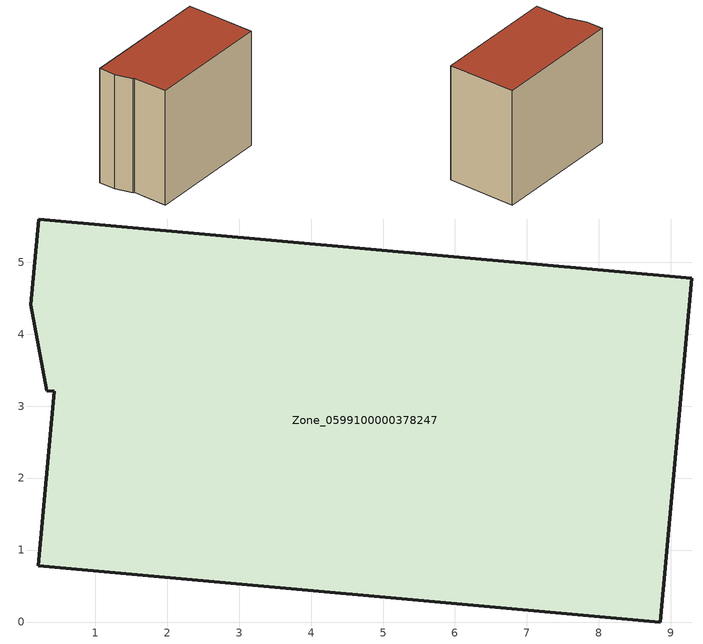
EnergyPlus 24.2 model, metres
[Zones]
Zone_0599100000378247
 floor ground (C_G): 0.43,3.2 0.33,3.21 0.11,4.41 0.22,5.6 9.29,4.78 8.85,0 0.21,0.78 z0
 wall outside (C_F): 0.21,0.78 8.85,0 9.29,4.78 0.22,5.6 0.11,4.41 0.33,3.21 0.43,3.2 0.21,0.78 z0:8.33
 roof outside (C_R): 0.33,3.21 0.43,3.2 0.21,0.78 8.85,0 9.29,4.78 0.22,5.6 0.11,4.41 z8.33
[BUILDING]
Pand.0599100000378247: North Axis=0; Terrain=City; Loads Convergence Tolerance Value=0.04; Temperature Convergence Tolerance Value=0.4; Solar Distribution=FullExterior; Maximum Number of Warmup Days=25; Minimum Number of Warmup Days=1
[Site:Location]
Rotterdam.The.Hague.AP_ZH_NLD Design_Conditions: Latitude=51.96; Longitude=4.45; Time Zone=1; Elevation=-4.5
[SITE:GROUNDTEMPERATURE:BUILDINGSURFACE]
18, 18, 18, 18, 18, 18, 18, 18, 18, 18, 18, 18
[MATERIAL] Thermal Absorptance=0.9; Solar Absorptance=0.7; Visible Absorptance=0.7
Name | Roughness | Thickness | Conductivity | Density | Specific Heat
G.TI.1992-2005 | MediumSmooth | 0.15 | 0.06 | 540 | 1210
F.TI.1992-2005 | Rough | 0.3 | 0.12 | 1920 | 840
R.TI.1992-2005 | MediumRough | 0.2 | 0.08 | 1500 | 1000
[CONSTRUCTION]
C_G: G.TI.1992-2005
C_F: F.TI.1992-2005
C_R: R.TI.1992-2005
[ZONE]
Zone_0599100000378247: Type=1; Multiplier=1; Ceiling Height=Autocalculate; Volume=Autocalculate; Floor Area=autocalculate; Part of Total Floor Area=Yes
[ZONEINFILTRATION:DESIGNFLOWRATE]
Infil_Zone_0599100000378247: Zone or ZoneList or Space or SpaceList=Zone_0599100000378247; Schedule=AlwaysOn; Design Flow Rate Calculation Method=Flow/Area; Flow Rate per Floor Area=0.0015; Constant Term Coefficient=1; Temperature Term Coefficient=0; Velocity Term Coefficient=0; Velocity Squared Term Coefficient=0
[HVACTEMPLATE:ZONE:IDEALLOADSAIRSYSTEM]
Zone_0599100000378247: Maximum Heating Supply Air Temperature=50; Minimum Cooling Supply Air Temperature=13; Maximum Heating Supply Air Humidity Ratio=0.0156; Minimum Cooling Supply Air Humidity Ratio=0.0077; Heating Limit=NoLimit; Cooling Limit=NoLimit; Dehumidification Control Type=ConstantSensibleHeatRatio; Cooling Sensible Heat Ratio=0.7; Dehumidification Setpoint=60; Humidification Control Type=None; Humidification Setpoint=30; Outdoor Air Method=None; Outdoor Air Flow Rate per Person=0.00944; Outdoor Air Flow Rate per Zone Floor Area=0; Outdoor Air Flow Rate per Zone=0; Demand Controlled Ventilation Type=None; Outdoor Air Economizer Type=NoEconomizer; Heat Recovery Type=None; Sensible Heat Recovery Effectiveness=0.7; Latent Heat Recovery Effectiveness=0.65
[ZONECONTROL:THERMOSTAT]
ThermostatControl_Zone_0599100000378247: Zone or ZoneList=Zone_0599100000378247; Control Type Schedule=DualSetpointControlType; Control 1=Thermostat_Zone_0599100000378247; Temperature Difference Between Cutout And Setpoint=0
[THERMOSTATSETPOINT:DUALSETPOINT]
Thermostat_Zone_0599100000378247: Heating Setpoint Temperature Schedule=HeatingSetpoint_Zone_0599100000378247; Cooling Setpoint Temperature Schedule=CoolingSetpoint_Zone_0599100000378247
[SCHEDULE:COMPACT]
HeatingSetpoint_Zone_0599100000378247: Through: 12/31, For: AllDays, Until: 24:00, 21
CoolingSetpoint_Zone_0599100000378247: Through: 12/31, For: AllDays, Until: 24:00, 24
DualSetpointControlType: Through: 12/31, For: AllDays, Until: 24:00, 4
AlwaysOn: Through: 12/31, For: AllDays, Until: 24:00, 1
